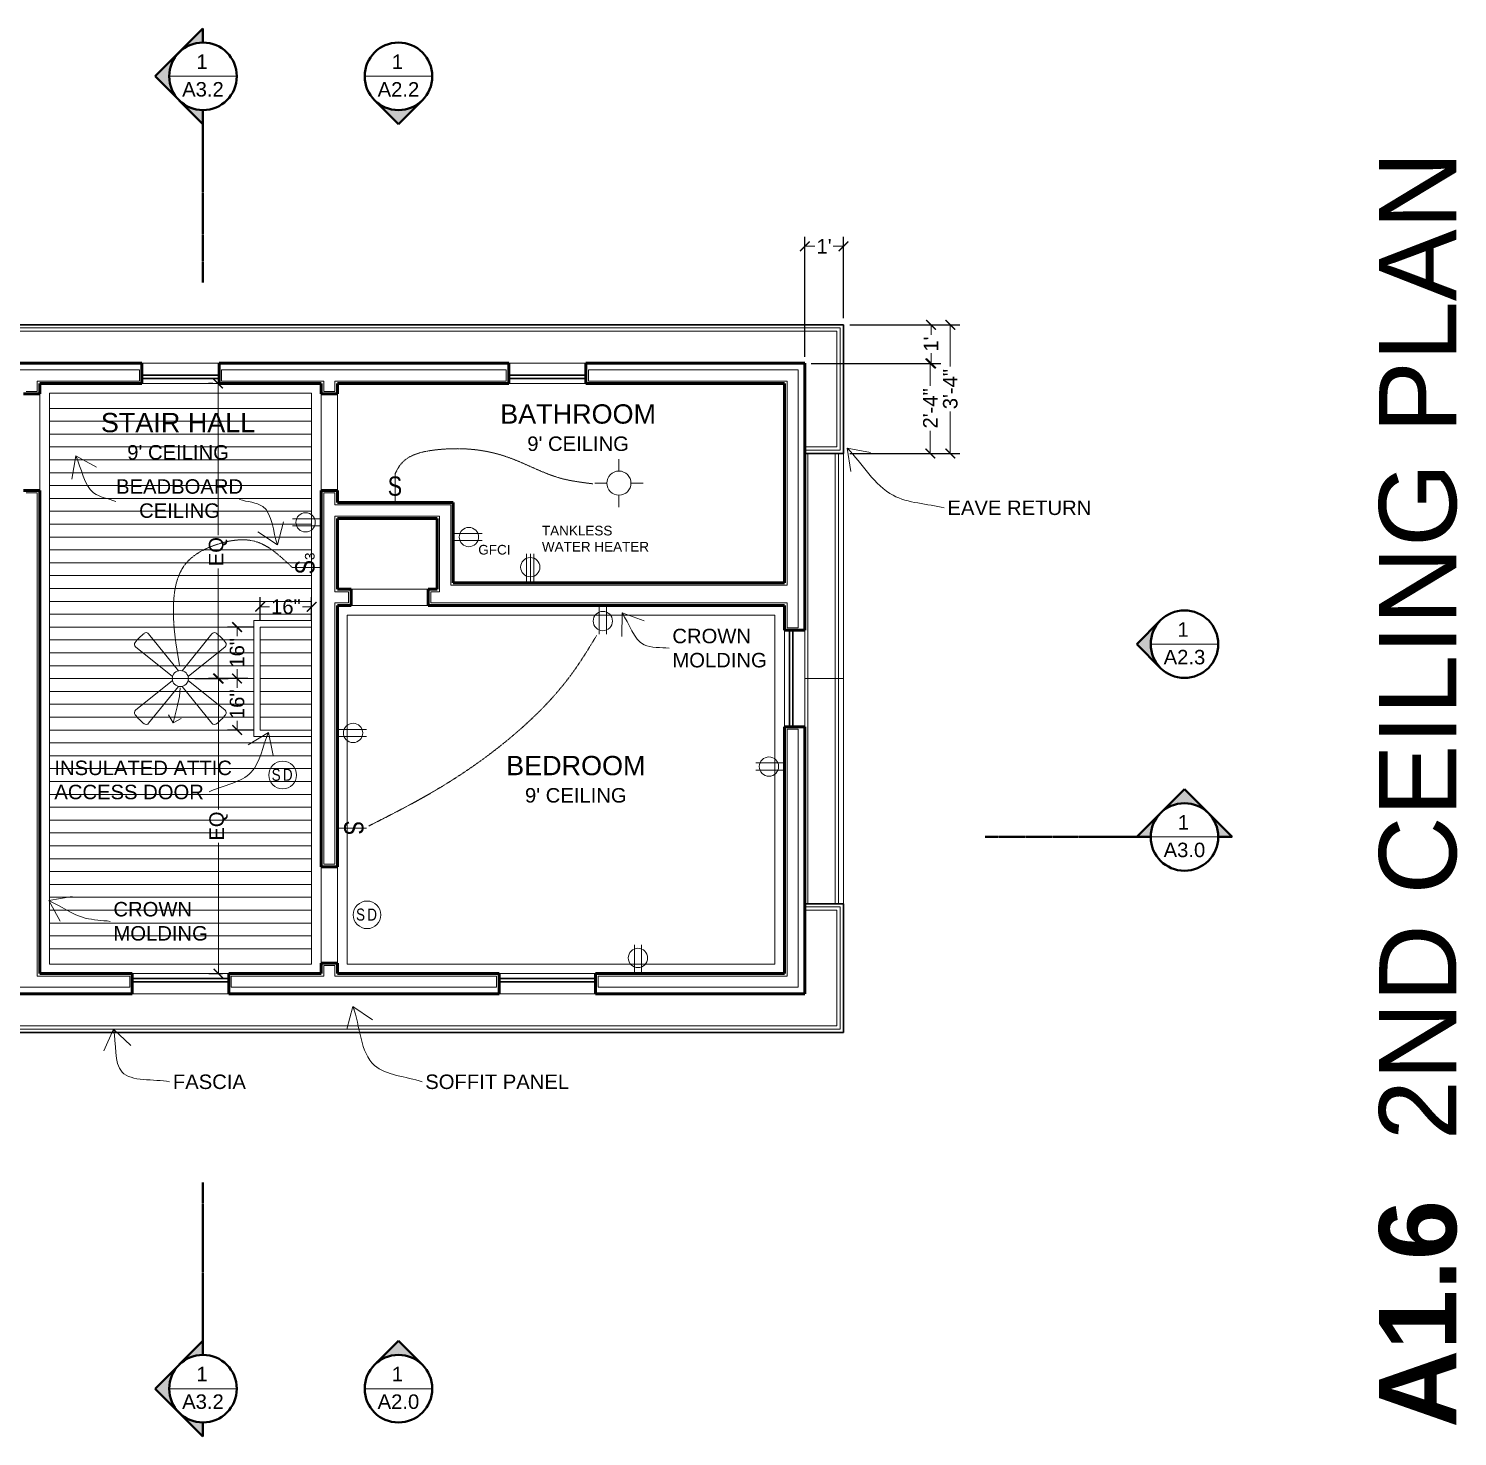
# Model space of a CAD drawing. Header units: inches. Extents: x -54 to 15382, y 469 to 41738.
# Drawn here: x 8508.8 to 8952.8, y 6437.7 to 6875.4 of the extents above; entities that cross this region are included whole.
import ezdxf

# ---------------------------------------------------------------- set-up
doc = ezdxf.new("R2010")
doc.units = ezdxf.units.IN
doc.header["$MEASUREMENT"] = 0
doc.linetypes.add('CENTER', pattern=[2, 1.25, -0.25, 0.25, -0.25])
doc.layers.get('0').update_dxf_attribs({"lineweight": 9})
for name, color, linetype, lineweight in [('1', 7, 'Continuous', 9), ('2', 7, 'Continuous', 18), ('3', 7, 'Continuous', 30), ('5', 7, 'Continuous', 50), ('A-DIMSx', 7, 'Continuous', 9), ('A-ELEC', 7, 'Continuous', 9), ('A-LINK', 7, 'Continuous', 40), ('A-TEXTx', 7, 'Continuous', 18)]:
    doc.layers.add(name, color=color, linetype=linetype, lineweight=lineweight)
doc.styles.get("Standard").update_dxf_attribs({"font": 'arial.ttf'})
doc.dimstyles.get("Standard").update_dxf_attribs({"dimtxt": 3, "dimasz": 2, "dimexe": 0.03125, "dimexo": 0.0625, "dimgap": 0.03125, "dimtad": 0, "dimtoh": 1, "dimdec": 4, "dimlfac": 0.99985, "dimzin": 0, "dimdsep": 46, "dimlunit": 4, "dimtxsty": 'Standard', "dimblk": 'ARCHTICK', "dimblk1": 'ARCHTICK', "dimblk2": 'ARCHTICK', "dimcen": 0.09, "dimclrt": 256, "dimadec": 0, "dimazin": 0, "dimtfac": 1, "dimtdec": 4, "dimtofl": 0, "dimtmove": 0, "dimatfit": 3, "dimfxl": 1, "dimtolj": 1, "dimtzin": 0, "dimarcsym": 0})

# ---------------------------------------------------------------- blocks, each defined once
blk = doc.blocks.new('Section Callout')
at = {"layer": 'A-LINK', "ltscale": 0.1}
h = blk.add_hatch(color=256, dxfattribs=at)
h.paths.add_polyline_path([(1891.06, 7392.5), (1883.64, 7385.08), (1891.06, 7377.65, -0.198912), (1887.98, 7385.08, -0.198912)])
h.paths.add_polyline_path([(1898.48, 7399.92), (1891.06, 7392.5, -0.198912), (1898.48, 7395.58)])
h.paths.add_polyline_path([(1891.06, 7377.65), (1898.48, 7370.23), (1898.48, 7374.58, -0.198912)])
for p, q in [((1883.64, 7385.08), (1898.48, 7399.92)), ((1898.48, 7399.92), (1898.48, 7395.58)), ((1883.64, 7385.08), (1898.48, 7370.23)), ((1898.48, 7374.58), (1898.48, 7370.23)), ((1898.48, 7370.23), (1898.48, 7355.49))]:
    blk.add_line(p, q, dxfattribs=at)
blk.add_circle((1898.48, 7385.08), 10.5, dxfattribs=at)
blk = doc.blocks.new('Elevation Callout - 1')
at = {"layer": 'A-LINK', "ltscale": 0.1}
blk.add_hatch(color=256, dxfattribs=at).paths.add_polyline_path([(2031.59, 7377.65), (2039.01, 7370.23), (2046.43, 7377.65, -0.198912), (2039.01, 7374.58, -0.198912)])
for q in [(2031.59, 7377.65), (2046.43, 7377.65)]:
    blk.add_line((2039.01, 7370.23), q, dxfattribs=at)
blk.add_circle((2039.01, 7385.08), 10.5, dxfattribs=at)
blk = doc.blocks.new('_ArchTick')
at = {"color": 0, "linetype": 'ByBlock', "lineweight": 0, "const_width": 0.15}
blk.add_lwpolyline([(-0.5, -0.5), (0.5, 0.5)], dxfattribs=at)
blk = doc.blocks.new('*D253')
at = {"layer": 'A-DIMSx', "color": 0, "lineweight": -2, "ltscale": 0.1}
for p, q in [((8764, 6783.27), (8792.24, 6783.27)), ((8752, 6771.27), (8792.24, 6771.27))]:
    blk.add_line(p, q, dxfattribs=at)
at = {"layer": 'A-DIMSx', "color": 0, "lineweight": 5, "ltscale": 0.1}
for p, q in [((8789.24, 6783.27), (8789.24, 6780.13)), ((8789.24, 6771.27), (8789.24, 6774.42))]:
    blk.add_line(p, q, dxfattribs=at)
at = {"layer": 'A-DIMSx', "color": 0, "lineweight": 5, "xscale": 3, "yscale": 3, "zscale": 3}
for p, rotation in [((8789.24, 6783.27), 90), ((8789.24, 6771.27), 270)]:
    blk.add_blockref('_ArchTick', p, dxfattribs=dict(at, rotation=rotation))
at = {"layer": 'A-DIMSx', "ltscale": 0.25, "insert": (8789.24, 6777.27), "char_height": 4.5, "attachment_point": 5, "rotation": 90}
blk.add_mtext("\\A1;1'", dxfattribs=at)
blk = doc.blocks.new('*D254')
at = {"layer": 'A-DIMSx', "color": 0, "lineweight": -2, "ltscale": 0.1}
for p, q in [((8580.75, 6691.27), (8580.75, 6698.58)), ((8596.75, 6691.27), (8596.75, 6698.58))]:
    blk.add_line(p, q, dxfattribs=at)
at = {"layer": 'A-DIMSx', "color": 0, "lineweight": 5, "ltscale": 0.1}
for p, q in [((8580.75, 6695.58), (8583.61, 6695.58)), ((8596.75, 6695.58), (8593.89, 6695.58))]:
    blk.add_line(p, q, dxfattribs=at)
at = {"layer": 'A-DIMSx', "color": 0, "lineweight": 5, "xscale": 3, "yscale": 3, "zscale": 3, "rotation": 180}
blk.add_blockref('_ArchTick', (8580.75, 6695.58), dxfattribs=at)
at = {"layer": 'A-DIMSx', "color": 0, "lineweight": 5, "xscale": 3, "yscale": 3, "zscale": 3}
blk.add_blockref('_ArchTick', (8596.75, 6695.58), dxfattribs=at)
at = {"layer": 'A-DIMSx', "ltscale": 0.25, "insert": (8588.75, 6695.58), "char_height": 4.5, "attachment_point": 5}
blk.add_mtext('\\A1;16"', dxfattribs=at)
blk = doc.blocks.new('*D255')
at = {"layer": 'A-DIMSx', "color": 0, "lineweight": -2, "ltscale": 0.1}
for p, q in [((8560.44, 6673.27), (8570.83, 6673.27)), ((8569, 6581.52), (8564.83, 6581.52))]:
    blk.add_line(p, q, dxfattribs=at)
at = {"layer": 'A-DIMSx', "color": 0, "lineweight": 5, "ltscale": 0.1}
for p, q in [((8567.83, 6673.27), (8567.83, 6632.59)), ((8567.83, 6581.52), (8567.83, 6622.21))]:
    blk.add_line(p, q, dxfattribs=at)
at = {"layer": 'A-DIMSx', "color": 0, "lineweight": 5, "xscale": 3, "yscale": 3, "zscale": 3}
for p, rotation in [((8567.83, 6673.27), 90), ((8567.83, 6581.52), 270)]:
    blk.add_blockref('_ArchTick', p, dxfattribs=dict(at, rotation=rotation))
at = {"layer": 'A-DIMSx', "ltscale": 0.25, "insert": (8567.83, 6627.4), "char_height": 4.5, "attachment_point": 5, "rotation": 90}
blk.add_mtext('\\A1;EQ', dxfattribs=at)
blk = doc.blocks.new('*D256')
at = {"layer": 'A-DIMSx', "color": 0, "lineweight": -2, "ltscale": 0.1}
for p, q in [((8566, 6765.02), (8564.67, 6765.02)), ((8576.95, 6673.27), (8564.67, 6673.27))]:
    blk.add_line(p, q, dxfattribs=at)
at = {"layer": 'A-DIMSx', "color": 0, "lineweight": 5, "ltscale": 0.1}
for p, q in [((8567.67, 6765.02), (8567.67, 6717.9)), ((8567.67, 6673.27), (8567.67, 6707.51))]:
    blk.add_line(p, q, dxfattribs=at)
at = {"layer": 'A-DIMSx', "color": 0, "lineweight": 5, "xscale": 3, "yscale": 3, "zscale": 3}
for p, rotation in [((8567.67, 6765.02), 90), ((8567.67, 6673.27), 270)]:
    blk.add_blockref('_ArchTick', p, dxfattribs=dict(at, rotation=rotation))
at = {"layer": 'A-DIMSx', "ltscale": 0.25, "insert": (8567.67, 6712.71), "char_height": 4.5, "attachment_point": 5, "rotation": 90}
blk.add_mtext('\\A1;EQ', dxfattribs=at)
blk = doc.blocks.new('*D257')
at = {"layer": 'A-DIMSx', "color": 0, "lineweight": -2, "ltscale": 0.1}
for p, q in [((8576.75, 6673.27), (8570.58, 6673.27)), ((8578.75, 6657.27), (8570.58, 6657.27))]:
    blk.add_line(p, q, dxfattribs=at)
at = {"layer": 'A-DIMSx', "color": 0, "lineweight": 5, "ltscale": 0.1}
for p, q in [((8573.58, 6673.27), (8573.58, 6670.41)), ((8573.58, 6657.27), (8573.58, 6660.14))]:
    blk.add_line(p, q, dxfattribs=at)
at = {"layer": 'A-DIMSx', "color": 0, "lineweight": 5, "xscale": 3, "yscale": 3, "zscale": 3}
for p, rotation in [((8573.58, 6673.27), 90), ((8573.58, 6657.27), 270)]:
    blk.add_blockref('_ArchTick', p, dxfattribs=dict(at, rotation=rotation))
at = {"layer": 'A-DIMSx', "ltscale": 0.25, "insert": (8573.58, 6665.27), "char_height": 4.5, "attachment_point": 5, "rotation": 90}
blk.add_mtext('\\A1;16"', dxfattribs=at)
blk = doc.blocks.new('*D258')
at = {"layer": 'A-DIMSx', "color": 0, "lineweight": -2, "ltscale": 0.1}
for p, q in [((8578.75, 6689.27), (8570.58, 6689.27)), ((8576.75, 6673.27), (8570.58, 6673.27))]:
    blk.add_line(p, q, dxfattribs=at)
at = {"layer": 'A-DIMSx', "color": 0, "lineweight": 5, "ltscale": 0.1}
for p, q in [((8573.58, 6689.27), (8573.58, 6686.41)), ((8573.58, 6673.27), (8573.58, 6676.14))]:
    blk.add_line(p, q, dxfattribs=at)
at = {"layer": 'A-DIMSx', "color": 0, "lineweight": 5, "xscale": 3, "yscale": 3, "zscale": 3}
for p, rotation in [((8573.58, 6689.27), 90), ((8573.58, 6673.27), 270)]:
    blk.add_blockref('_ArchTick', p, dxfattribs=dict(at, rotation=rotation))
at = {"layer": 'A-DIMSx', "ltscale": 0.25, "insert": (8573.58, 6681.27), "char_height": 4.5, "attachment_point": 5, "rotation": 90}
blk.add_mtext('\\A1;16"', dxfattribs=at)
blk = doc.blocks.new('*D266')
at = {"layer": 'A-DIMSx', "color": 0, "lineweight": -2, "ltscale": 0.1}
for p, q in [((8752, 6771.27), (8792.02, 6771.27)), ((8764, 6743.27), (8792.02, 6743.27))]:
    blk.add_line(p, q, dxfattribs=at)
at = {"layer": 'A-DIMSx', "color": 0, "lineweight": 5, "ltscale": 0.1}
for p, q in [((8789.02, 6771.27), (8789.02, 6764.31)), ((8789.02, 6743.27), (8789.02, 6750.24))]:
    blk.add_line(p, q, dxfattribs=at)
at = {"layer": 'A-DIMSx', "color": 0, "lineweight": 5, "xscale": 3, "yscale": 3, "zscale": 3}
for p, rotation in [((8789.02, 6771.27), 90), ((8789.02, 6743.27), 270)]:
    blk.add_blockref('_ArchTick', p, dxfattribs=dict(at, rotation=rotation))
at = {"layer": 'A-DIMSx', "ltscale": 0.25, "insert": (8789.02, 6757.27), "char_height": 4.5, "attachment_point": 5, "rotation": 90}
blk.add_mtext('\\A1;2\'-4"', dxfattribs=at)
blk = doc.blocks.new('*D267')
at = {"layer": 'A-DIMSx', "color": 0, "lineweight": -2, "ltscale": 0.1}
for p, q in [((8770, 6783.27), (8798.24, 6783.27)), ((8764, 6743.27), (8798.24, 6743.27))]:
    blk.add_line(p, q, dxfattribs=at)
at = {"layer": 'A-DIMSx', "color": 0, "lineweight": 5, "ltscale": 0.1}
for p, q in [((8795.24, 6783.27), (8795.24, 6770.27)), ((8795.24, 6743.27), (8795.24, 6756.28))]:
    blk.add_line(p, q, dxfattribs=at)
at = {"layer": 'A-DIMSx', "color": 0, "lineweight": 5, "xscale": 3, "yscale": 3, "zscale": 3}
for p, rotation in [((8795.24, 6783.27), 90), ((8795.24, 6743.27), 270)]:
    blk.add_blockref('_ArchTick', p, dxfattribs=dict(at, rotation=rotation))
at = {"layer": 'A-DIMSx', "ltscale": 0.25, "insert": (8795.24, 6763.27), "char_height": 4.5, "attachment_point": 5, "rotation": 90}
blk.add_mtext('\\A1;3\'-4"', dxfattribs=at)
blk = doc.blocks.new('*D268')
at = {"layer": 'A-DIMSx', "color": 0, "lineweight": -2, "ltscale": 0.1}
for p, q in [((8750, 6773.27), (8750, 6810.65)), ((8762, 6785.27), (8762, 6810.65))]:
    blk.add_line(p, q, dxfattribs=at)
at = {"layer": 'A-DIMSx', "color": 0, "lineweight": 5, "ltscale": 0.1}
for p, q in [((8750, 6807.65), (8753.14, 6807.65)), ((8762, 6807.65), (8758.86, 6807.65))]:
    blk.add_line(p, q, dxfattribs=at)
at = {"layer": 'A-DIMSx', "color": 0, "lineweight": 5, "xscale": 3, "yscale": 3, "zscale": 3, "rotation": 180}
blk.add_blockref('_ArchTick', (8750, 6807.65), dxfattribs=at)
at = {"layer": 'A-DIMSx', "color": 0, "lineweight": 5, "xscale": 3, "yscale": 3, "zscale": 3}
blk.add_blockref('_ArchTick', (8762, 6807.65), dxfattribs=at)
at = {"layer": 'A-DIMSx', "ltscale": 0.25, "insert": (8756, 6807.65), "char_height": 4.5, "attachment_point": 5}
blk.add_mtext("\\A1;1'", dxfattribs=at)
blk = doc.blocks.new('Ceiling Fan 1')
at = {"layer": 'A-ELEC', "ltscale": 0.25}
for p, q in [((7027.2, 6546.18), (7017.94, 6557.65)), ((7028.38, 6546.18), (7037.63, 6557.65)), ((7025.36, 6544.34), (7013.89, 6553.59)), ((7030.22, 6544.34), (7041.69, 6553.59)), ((7025.36, 6543.16), (7013.89, 6533.91)), ((7027.2, 6541.32), (7017.94, 6529.85)), ((7028.38, 6541.32), (7037.63, 6529.85)), ((7030.22, 6543.16), (7041.69, 6533.91))]:
    blk.add_line(p, q, dxfattribs=at)
at = {"layer": 'A-ELEC', "ltscale": 0.1}
blk.add_circle((7027.79, 6543.75), 2.5, dxfattribs=at)
at = {"layer": 'A-ELEC', "ltscale": 0.25}
for centre, radius, start, end in [((7014.51, 6554.37), 1, 141.3357, 231.1155), ((7027.79, 6543.75), 18, 128.6643, 141.3357), ((7017.17, 6557.03), 1, 38.8845, 128.6643), ((7038.41, 6557.03), 1, 51.3357, 141.1155), ((7027.79, 6543.75), 18, 38.6643, 51.3357), ((7041.06, 6554.37), 1, 308.8845, 38.6643), ((7014.51, 6533.13), 1, 128.8845, 218.6643), ((7027.79, 6543.75), 18, 218.6643, 231.3357), ((7027.79, 6543.75), 18, 308.6643, 321.3357), ((7041.06, 6533.13), 1, 321.3357, 51.1155), ((7017.17, 6530.48), 1, 231.3357, 321.1155), ((7038.41, 6530.48), 1, 218.8845, 308.6643)]:
    blk.add_arc(centre, radius, start, end, dxfattribs=at)

msp = doc.modelspace()

# ---------------------------------------------------------------- linework, layer by layer
at = {"layer": '1'}
for p, q in [((8351.0000785, 6782.2747155), (8761.0000785, 6782.2747155)), ((8352.0000785, 6781.2747155), (8760.0000785, 6781.2747155)), ((8760.0000785, 6745.2747155), (8760.0000785, 6781.2747155)), ((8761.0000785, 6744.2747155), (8761.0000785, 6782.2747155)), ((8454.7496051, 6769.2747155), (8543.2500785, 6769.2747155)), ((8543.2500785, 6765.7747155), (8543.2500785, 6769.2747155)), ((8568.7500785, 6769.2747155), (8657.2496051, 6769.2747155)), ((8568.7500785, 6765.7747155), (8568.7500785, 6769.2747155)), ((8657.2496051, 6765.7747155), (8657.2496051, 6769.2747155)), ((8682.7496051, 6769.2747155), (8748.0000785, 6769.2747155)), ((8682.7496051, 6765.7747155), (8682.7496051, 6769.2747155)), ((8748.0000785, 6689.0247155), (8748.0000785, 6769.2747155)), ((8543.2500785, 6765.7747155), (8511.5000785, 6765.7747155)), ((8511.5000785, 6762.5247155), (8511.5000785, 6765.7747155)), ((8600.5000785, 6765.7747155), (8568.7500785, 6765.7747155)), ((8600.5000785, 6762.5247155), (8600.5000785, 6765.7747155)), ((8604.0000785, 6762.5247155), (8604.0000785, 6765.7747155)), ((8604.0000785, 6765.7747155), (8657.2496051, 6765.7747155)), ((8682.7496051, 6765.7747155), (8744.5000785, 6765.7747155)), ((8744.5000785, 6765.7747155), (8744.5000785, 6702.2747155)), ((8511.5000785, 6762.5247155), (8508.0000785, 6762.5247155)), ((8604.0000785, 6762.5247155), (8600.5000785, 6762.5247155)), ((8596.7500785, 6757.2747155), (8515.2500785, 6757.2747155)), ((8596.7500785, 6753.2747155), (8515.2500785, 6753.2747155)), ((8596.7500785, 6749.2747155), (8515.2500785, 6749.2747155)), ((8596.7500785, 6745.2747155), (8515.2500785, 6745.2747155)), ((8760.0000785, 6745.2747155), (8750.0000785, 6745.2747155)), ((8596.7500785, 6741.2747155), (8515.2500785, 6741.2747155)), ((8761.0000785, 6744.2747155), (8750.0000785, 6744.2747155)), ((8596.7500785, 6737.2747155), (8515.2500785, 6737.2747155)), ((8596.7500785, 6733.2747155), (8515.2500785, 6733.2747155)), ((8511.5000785, 6731.0247155), (8508.0000785, 6731.0247155)), ((8511.5000785, 6580.7747155), (8511.5000785, 6731.0247155)), ((8596.7500785, 6729.2747155), (8515.2500785, 6729.2747155)), ((8600.5000785, 6731.0247155), (8600.5000785, 6615.5247155)), ((8604.0000785, 6731.0247155), (8600.5000785, 6731.0247155)), ((8604.0000785, 6727.2747155), (8604.0000785, 6731.0247155)), ((8596.7500785, 6725.2747155), (8515.2500785, 6725.2747155)), ((8604.0000785, 6727.2747155), (8640.0000785, 6727.2747155)), ((8636.5000785, 6723.7747155), (8604.0000785, 6723.7747155)), ((8604.0000785, 6723.7747155), (8604.0000785, 6700.2747155)), ((8636.5000785, 6723.7747155), (8636.5000785, 6700.2747155)), ((8640.0000785, 6702.2747155), (8640.0000785, 6727.2747155)), ((8596.7500785, 6721.2747155), (8515.2500785, 6721.2747155)), ((8596.7500785, 6717.2747155), (8515.2500785, 6717.2747155)), ((8596.7500785, 6713.2747155), (8515.2500785, 6713.2747155)), ((8596.7500785, 6709.2747155), (8515.2500785, 6709.2747155)), ((8596.7500785, 6705.2747155), (8515.2500785, 6705.2747155)), ((8596.7500785, 6701.2747155), (8515.2500785, 6701.2747155)), ((8744.5000785, 6702.2747155), (8640.0000785, 6702.2747155)), ((8596.7500785, 6697.2747155), (8515.2500785, 6697.2747155)), ((8604.0000785, 6700.2747155), (8608.2500785, 6700.2747155)), ((8604.0000785, 6696.7747155), (8608.2500785, 6696.7747155)), ((8604.0000785, 6615.5247155), (8604.0000785, 6696.7747155)), ((8608.2500785, 6696.7747155), (8608.2500785, 6700.2747155)), ((8636.5000785, 6700.2747155), (8633.7500785, 6700.2747155)), ((8633.7500785, 6696.7747155), (8633.7500785, 6700.2747155)), ((8633.7500785, 6696.7747155), (8744.5000785, 6696.7747155)), ((8744.5000785, 6696.7747155), (8744.5000785, 6689.0247155)), ((8596.7500785, 6693.2747155), (8515.2500785, 6693.2747155)), ((8578.7500785, 6689.2747155), (8515.2500785, 6689.2747155)), ((8744.5000785, 6689.0247155), (8748.0000785, 6689.0247155)), ((8578.7500785, 6685.2747155), (8515.2500785, 6685.2747155)), ((8596.7500785, 6685.2747155), (8580.7500785, 6685.2747155)), ((8578.7500785, 6681.2747155), (8515.2500785, 6681.2747155)), ((8596.7500785, 6681.2747155), (8580.7500785, 6681.2747155)), ((8578.7500785, 6677.2747155), (8515.2500785, 6677.2747155)), ((8596.7500785, 6677.2747155), (8580.7500785, 6677.2747155)), ((8578.7500785, 6673.2747155), (8515.2500785, 6673.2747155)), ((8596.7500785, 6673.2747155), (8580.7500785, 6673.2747155)), ((8578.7500785, 6669.2747155), (8515.2500785, 6669.2747155)), ((8578.7500785, 6665.2747155), (8515.2500785, 6665.2747155)), ((8596.7500785, 6669.2747155), (8580.7500785, 6669.2747155)), ((8596.7500785, 6665.2747155), (8580.7500785, 6665.2747155)), ((8578.7500785, 6661.2747155), (8515.2500785, 6661.2747155)), ((8596.7500785, 6661.2747155), (8580.7500785, 6661.2747155)), ((8578.7500785, 6657.2747155), (8515.2500785, 6657.2747155)), ((8744.5000785, 6580.7747155), (8744.5000785, 6657.5247155)), ((8744.5000785, 6657.5247155), (8748.0000785, 6657.5247155)), ((8748.0000785, 6657.5247155), (8748.0000785, 6577.2747155)), ((8596.7500785, 6653.2747155), (8515.2500785, 6653.2747155)), ((8596.7500785, 6649.2747155), (8515.2500785, 6649.2747155)), ((8596.7500785, 6645.2747155), (8515.2500785, 6645.2747155)), ((8596.7500785, 6641.2747155), (8515.2500785, 6641.2747155)), ((8596.7500785, 6637.2747155), (8515.2500785, 6637.2747155)), ((8596.7500785, 6633.2747155), (8515.2500785, 6633.2747155)), ((8596.7500785, 6629.2747155), (8515.2500785, 6629.2747155)), ((8596.7500785, 6625.2747155), (8515.2500785, 6625.2747155)), ((8596.7500785, 6621.2747155), (8515.2500785, 6621.2747155)), ((8596.7500785, 6617.2747155), (8515.2500785, 6617.2747155)), ((8596.7500785, 6613.2747155), (8515.2500785, 6613.2747155)), ((8604.0000785, 6615.5247155), (8600.5000785, 6615.5247155)), ((8596.7500785, 6609.2747155), (8515.2500785, 6609.2747155)), ((8596.7500785, 6605.2747155), (8515.2500785, 6605.2747155)), ((8596.7500785, 6601.2747155), (8515.2500785, 6601.2747155)), ((8761.0000785, 6602.2747155), (8750.0000785, 6602.2747155)), ((8760.0000785, 6601.2747155), (8750.0000785, 6601.2747155)), ((8760.0000785, 6601.2747155), (8760.0000785, 6565.2747155)), ((8761.0000785, 6602.2747155), (8761.0000785, 6564.2747155)), ((8596.7500785, 6597.2747155), (8515.2500785, 6597.2747155)), ((8596.7500785, 6593.2747155), (8515.2500785, 6593.2747155)), ((8596.7500785, 6589.2747155), (8515.2500785, 6589.2747155)), ((8600.5000785, 6584.0247155), (8600.5000785, 6580.7747155)), ((8604.0000785, 6584.0247155), (8600.5000785, 6584.0247155)), ((8604.0000785, 6580.7747155), (8604.0000785, 6584.0247155)), ((8540.2500785, 6577.2747155), (8457.7500785, 6577.2747155)), ((8511.5000785, 6580.7747155), (8540.2500785, 6580.7747155)), ((8540.2500785, 6580.7747155), (8540.2500785, 6577.2747155)), ((8571.7500785, 6580.7747155), (8600.5000785, 6580.7747155)), ((8571.7500785, 6580.7747155), (8571.7500785, 6577.2747155)), ((8654.2500785, 6577.2747155), (8571.7500785, 6577.2747155)), ((8654.2500785, 6580.7747155), (8604.0000785, 6580.7747155)), ((8654.2500785, 6580.7747155), (8654.2500785, 6577.2747155)), ((8744.5000785, 6580.7747155), (8685.7500785, 6580.7747155)), ((8685.7500785, 6580.7747155), (8685.7500785, 6577.2747155)), ((8748.0000785, 6577.2747155), (8685.7500785, 6577.2747155)), ((8351.0000785, 6564.2747155), (8761.0000785, 6564.2747155)), ((8352.0000785, 6565.2747155), (8760.0000785, 6565.2747155))]:
    msp.add_line(p, q, dxfattribs=at)
at = {"layer": '1', "ltscale": 0.1}
for p, q in [((8751.0000785, 6743.2747155), (8751.0000785, 6603.2747155)), ((8759.5000785, 6743.2747155), (8759.5000785, 6603.2747155)), ((8760.5000785, 6743.2747155), (8760.5000785, 6603.2747155)), ((8762.0000785, 6743.2747155), (8762.0000785, 6603.2747155)), ((8750.0000785, 6673.2747155), (8762.0000785, 6673.2747155))]:
    msp.add_line(p, q, dxfattribs=at)
at = {"layer": '1', "ltscale": 0.25}
msp.add_lwpolyline([(8596.7500785, 6655.2747155), (8578.7500785, 6655.2747155), (8578.7500785, 6691.2747155), (8596.7500785, 6691.2747155)], dxfattribs=at)
at = {"layer": '2', "ltscale": 0.1}
for p, q in [((8552.4799967, 6860.5008975), (8573.4799968, 6860.5008975)), ((8613.2321742, 6860.5008975), (8634.2321742, 6860.5008975)), ((8512.2500785, 6731.7747155), (8512.2500785, 6761.7747155)), ((8599.7500785, 6761.7747155), (8599.7500785, 6731.7747155)), ((8604.7500785, 6731.7747155), (8604.7500785, 6761.7747155)), ((8609.0000785, 6701.0247155), (8633.0000785, 6701.0247155)), ((8633.0000785, 6696.0247155), (8609.0000785, 6696.0247155)), ((8857.5000784, 6683.9696035), (8878.5000785, 6683.9696035)), ((8857.5000784, 6624.0247155), (8878.5000785, 6624.0247155)), ((8599.7500785, 6584.7747155), (8599.7500785, 6614.7747155)), ((8604.7500785, 6614.7747155), (8604.7500785, 6584.7747155)), ((8552.4799967, 6452.5008975), (8573.4799968, 6452.5008975)), ((8613.2321745, 6452.5008975), (8634.2321745, 6452.5008975))]:
    msp.add_line(p, q, dxfattribs=at)
at = {"layer": '2'}
for p, q in [((8568.0000785, 6771.2747155), (8544.0000785, 6771.2747155)), ((8657.9996051, 6771.2747155), (8681.9996051, 6771.2747155)), ((8544.0000785, 6765.0247155), (8568.0000785, 6765.0247155)), ((8568.5005518, 6765.0247155), (8568.5005518, 6765.0247155)), ((8681.9996051, 6765.0247155), (8657.9996051, 6765.0247155)), ((8596.7500785, 6762.0247155), (8515.2500785, 6762.0247155)), ((8515.2500785, 6762.0247155), (8515.2500785, 6584.5247155)), ((8596.7500785, 6584.5247155), (8596.7500785, 6762.0247155)), ((8740.7500785, 6693.0247155), (8607.7500785, 6693.0247155)), ((8607.7500785, 6693.0247155), (8607.7500785, 6584.5247155)), ((8740.7500785, 6584.5247155), (8740.7500785, 6693.0247155)), ((8743.7500785, 6688.2747155), (8743.7500785, 6658.2747155)), ((8750.0000785, 6658.2747155), (8750.0000785, 6688.2747155)), ((8596.7500785, 6584.5247155), (8515.2500785, 6584.5247155)), ((8541.0000785, 6581.5247155), (8571.0000785, 6581.5247155)), ((8740.7500785, 6584.5247155), (8607.7500785, 6584.5247155)), ((8655.0000785, 6581.5247155), (8685.0000785, 6581.5247155)), ((8571.0000785, 6575.2747155), (8541.0000785, 6575.2747155)), ((8685.0000785, 6575.2747155), (8655.0000785, 6575.2747155))]:
    msp.add_line(p, q, dxfattribs=at)
at = {"layer": '2', "ltscale": 0.25}
msp.add_lwpolyline([(8580.7500785, 6689.2747155), (8596.7500785, 6689.2747155), (8596.7500785, 6657.2747155), (8580.7500785, 6657.2747155), (8580.7500785, 6689.2747155)], dxfattribs=at)
at = {"layer": '3'}
for p, q in [((8350.0000785, 6783.2747155), (8762.0000785, 6783.2747155)), ((8762.0000785, 6743.2747155), (8762.0000785, 6783.2747155)), ((8568.0000785, 6767.5506261), (8544.0000785, 6767.5506261)), ((8681.9996051, 6767.5506261), (8657.9996051, 6767.5506261)), ((8568.0000785, 6766.5506261), (8544.0000785, 6766.5506261)), ((8681.9996051, 6766.5506261), (8657.9996051, 6766.5506261)), ((8762.0000785, 6743.2747155), (8750.0000785, 6743.2747155)), ((8745.2759891, 6688.2747155), (8745.2759891, 6658.2747155)), ((8746.2759891, 6688.2747155), (8746.2759891, 6658.2747155)), ((8762.0000785, 6603.2747155), (8750.0000785, 6603.2747155)), ((8762.0000785, 6603.2747155), (8762.0000785, 6563.2747155)), ((8541.0000785, 6579.9988048), (8571.0000785, 6579.9988048)), ((8541.0000785, 6578.9988048), (8571.0000785, 6578.9988048)), ((8655.0000785, 6579.9988048), (8685.0000785, 6579.9988048)), ((8655.0000785, 6578.9988048), (8685.0000785, 6578.9988048)), ((8350.0000785, 6563.2747155), (8762.0000785, 6563.2747155))]:
    msp.add_line(p, q, dxfattribs=at)
at = {"layer": '5'}
for p, q in [((8453.9996051, 6771.2747155), (8544.0000785, 6771.2747155)), ((8544.0000785, 6765.0247155), (8544.0000785, 6771.2747155)), ((8568.0000785, 6771.2747155), (8657.9996051, 6771.2747155)), ((8568.0000785, 6765.0247155), (8568.0000785, 6771.2747155)), ((8657.9996051, 6765.0247155), (8657.9996051, 6771.2747155)), ((8681.9996051, 6771.2747155), (8750.0000785, 6771.2747155)), ((8681.9996051, 6765.0247155), (8681.9996051, 6771.2747155)), ((8750.0000785, 6688.2747155), (8750.0000785, 6771.2747155)), ((8544.0000785, 6765.0247155), (8512.2500785, 6765.0247155)), ((8512.2500785, 6761.7747155), (8512.2500785, 6765.0247155)), ((8599.7500785, 6765.0247155), (8568.0000785, 6765.0247155)), ((8599.7500785, 6765.0247155), (8599.7500785, 6761.7747155)), ((8604.7500785, 6761.7747155), (8604.7500785, 6765.0247155)), ((8657.9996051, 6765.0247155), (8604.7500785, 6765.0247155)), ((8743.7500785, 6765.0247155), (8681.9996051, 6765.0247155)), ((8743.7500785, 6703.0247155), (8743.7500785, 6765.0247155)), ((8507.2500785, 6761.7747155), (8512.2500785, 6761.7747155)), ((8599.7500785, 6761.7747155), (8604.7500785, 6761.7747155)), ((8507.2500785, 6731.7747155), (8512.2500785, 6731.7747155)), ((8512.2500785, 6581.5247155), (8512.2500785, 6731.7747155)), ((8599.7500785, 6731.7747155), (8599.7500785, 6614.7747155)), ((8599.7500785, 6731.7747155), (8604.7500785, 6731.7747155)), ((8604.7500785, 6728.0247155), (8604.7500785, 6731.7747155)), ((8604.7500785, 6728.0247155), (8640.7500785, 6728.0247155)), ((8640.7500785, 6703.0247155), (8640.7500785, 6728.0247155)), ((8604.7500785, 6723.0247155), (8604.7500785, 6701.0247155)), ((8604.7500785, 6723.0247155), (8635.7500785, 6723.0247155)), ((8635.7500785, 6701.0247155), (8635.7500785, 6723.0247155)), ((8609.0000785, 6701.0247155), (8604.7500785, 6701.0247155)), ((8609.0000785, 6701.0247155), (8609.0000785, 6696.0247155)), ((8635.7500785, 6701.0247155), (8633.0000785, 6701.0247155)), ((8633.0000785, 6701.0247155), (8633.0000785, 6696.0247155)), ((8640.7500785, 6703.0247155), (8743.7500785, 6703.0247155)), ((8609.0000785, 6696.0247155), (8604.7500785, 6696.0247155)), ((8604.7500785, 6614.7747155), (8604.7500785, 6696.0247155)), ((8743.7500785, 6696.0247155), (8633.0000785, 6696.0247155)), ((8743.7500785, 6688.2747155), (8743.7500785, 6696.0247155)), ((8743.7500785, 6688.2747155), (8750.0000785, 6688.2747155)), ((8743.7500785, 6658.2747155), (8743.7500785, 6581.5247155)), ((8743.7500785, 6658.2747155), (8750.0000785, 6658.2747155)), ((8750.0000785, 6658.2747155), (8750.0000785, 6575.2747155)), ((8599.7500785, 6614.7747155), (8604.7500785, 6614.7747155)), ((8512.2500785, 6581.5247155), (8541.0000785, 6581.5247155)), ((8541.0000785, 6581.5247155), (8541.0000785, 6575.2747155)), ((8571.0000785, 6581.5247155), (8599.7500785, 6581.5247155)), ((8571.0000785, 6581.5247155), (8571.0000785, 6575.2747155)), ((8599.7500785, 6584.7747155), (8599.7500785, 6581.5247155)), ((8599.7500785, 6584.7747155), (8604.7500785, 6584.7747155)), ((8604.7500785, 6581.5247155), (8604.7500785, 6584.7747155)), ((8604.7500785, 6581.5247155), (8655.0000785, 6581.5247155)), ((8655.0000785, 6581.5247155), (8655.0000785, 6575.2747155)), ((8743.7500785, 6581.5247155), (8685.0000785, 6581.5247155)), ((8685.0000785, 6581.5247155), (8685.0000785, 6575.2747155)), ((8541.0000785, 6575.2747155), (8457.0000785, 6575.2747155)), ((8655.0000785, 6575.2747155), (8571.0000785, 6575.2747155)), ((8750.0000785, 6575.2747155), (8685.0000785, 6575.2747155))]:
    msp.add_line(p, q, dxfattribs=at)
at = {"layer": 'A-ELEC', "ltscale": 0.1}
for p, q in [((8692.2500785, 6737.7747155), (8692.2500785, 6741.5247155)), ((8622.7500785, 6728.0247155), (8622.7500785, 6737.0247155)), ((8688.5000785, 6734.0247155), (8684.7500785, 6734.0247155)), ((8696.0000785, 6734.0247155), (8699.7500785, 6734.0247155)), ((8692.2500785, 6730.2747155), (8692.2500785, 6726.5247155)), ((8590.7500785, 6722.9612232), (8599.7500785, 6722.9612232)), ((8590.7500785, 6720.7112232), (8599.7500785, 6720.7112232)), ((8649.7500785, 6718.3936518), (8640.7500785, 6718.3936518)), ((8649.7500785, 6716.1436518), (8640.7500785, 6716.1436518)), ((8663.5712992, 6712.0247155), (8663.5712992, 6703.0247155)), ((8664.737957, 6712.0247155), (8664.737957, 6703.0247155)), ((8665.8212992, 6712.0247155), (8665.8212992, 6703.0247155)), ((8599.7500785, 6707.7747155), (8590.7500785, 6707.7747155)), ((8686.1250785, 6687.0247155), (8686.1250785, 6696.0247155)), ((8688.3750785, 6687.0247155), (8688.3750785, 6696.0247155)), ((8613.7500785, 6657.4802539), (8604.7500785, 6657.4802539)), ((8613.7500785, 6655.2302539), (8604.7500785, 6655.2302539)), ((8734.7500785, 6647.0247155), (8743.7500785, 6647.0247155)), ((8734.7500785, 6644.7747155), (8743.7500785, 6644.7747155)), ((8604.7500785, 6626.7747155), (8613.7500785, 6626.7747155)), ((8697.0436534, 6590.5247155), (8697.0436534, 6581.5247155)), ((8699.2936534, 6590.5247155), (8699.2936534, 6581.5247155))]:
    msp.add_line(p, q, dxfattribs=at)
at = {"layer": 'A-ELEC', "ltscale": 0.25}
msp.add_lwpolyline([(8555.8890565, 6670.3468915), (8555.6543977, 6667.6764539), (8554.9935364, 6664.4823585), (8553.6745469, 6659.5515481), (8552.3129584, 6662.0327216), (8553.6745469, 6659.5515481), (8553.6745469, 6659.5515481), (8553.6745469, 6659.5515481), (8556.1604357, 6660.9012315)], dxfattribs=at)
at = {"layer": 'A-ELEC', "ltscale": 0.1}
for centre, radius in [((8692.2500785, 6734.0247155), 3.75), ((8594.8750785, 6721.8362232), 3), ((8645.6250785, 6717.2686518), 3), ((8664.6962992, 6707.8997155), 3), ((8687.2500785, 6691.1497155), 3), ((8609.6250785, 6656.3552539), 3), ((8587.7500785, 6643.2747155), 4.2934766), ((8738.8750785, 6645.8997155), 3), ((8613.9737029, 6599.8162238), 4.2934766), ((8698.1686534, 6586.3997155), 3)]:
    msp.add_circle(centre, radius, dxfattribs=at)
at = {"layer": 'A-ELEC', "linetype": 'CENTER', "ltscale": 0.1}
for points, knots in [([(8622.7500785, 6737.0247155), (8623.2107948, 6737.9531674), (8625.6038615, 6742.7757606), (8639.9854044, 6745.7368675), (8656.8373486, 6743.7730379), (8671.6110142, 6735.3772589), (8680.6474647, 6734.2540938), (8684.182197, 6733.8147522)], [0, 0, 0, 0, 3.054076286, 15.863575496, 38.2573131821, 54.7914423531, 65.4142542982, 65.4142542982, 65.4142542982, 65.4142542982]), ([(8555.7223078, 6677.170982), (8554.7068687, 6683.0433786), (8552.9209013, 6693.371826), (8555.2344093, 6709.4559683), (8567.1144421, 6715.6136373), (8580.436676, 6717.6280132), (8587.004024, 6711.3536498), (8590.7500785, 6707.7747155)], [0, 0, 0, 0, 18.1190286681, 31.867983079, 44.3341093034, 55.3128222696, 69.890127638, 69.890127638, 69.890127638, 69.890127638]), ([(8614.4851476, 6627.4211814), (8620.8989119, 6630.6769891), (8636.7759279, 6638.7366105), (8658.7599892, 6653.8886684), (8675.8789863, 6671.1529355), (8682.8713691, 6682.6420464), (8685.2877141, 6686.6123176)], [0, 0, 0, 0, 21.5671330645, 53.3885722895, 79.7499353531, 93.6698704074, 93.6698704074, 93.6698704074, 93.6698704074])]:
    msp.add_open_spline(points, degree=3, knots=knots, dxfattribs=at)
at = {"layer": 'A-LINK', "linetype": 'CENTER', "ltscale": 0.15}
for p, q in [((8562.9799968, 6796.3626708), (8562.9799968, 6847.7729754)), ((8806.077165, 6624.0247155), (8855.2721564, 6624.0247155)), ((8562.9799968, 6468.1901109), (8562.9799968, 6516.6391242))]:
    msp.add_line(p, q, dxfattribs=at)

# ---------------------------------------------------------------- block references
at = {"ltscale": 0.1}
for name, p in [('Section Callout', (6664.4950459, -524.5746862)), ('Elevation Callout - 1', (6584.7221432, -524.5746862))]:
    msp.add_blockref(name, p, dxfattribs=at)
at = {"ltscale": 0.1, "xscale": -1}
for name, p, rotation in [('Elevation Callout - 1', (1482.9244948, 4644.9595724), 270), ('Section Callout', (6664.4950459, 13837.5764812), 180), ('Elevation Callout - 1', (6584.7221432, 13837.5764812), 180)]:
    msp.add_blockref(name, p, dxfattribs=dict(at, rotation=rotation))
at = {"ltscale": 0.1, "rotation": 270.0000000000001}
msp.add_blockref('Section Callout', (1482.9244948, 8522.5096664), dxfattribs=at)
at = {"layer": '5', "ltscale": 0.25}
msp.add_blockref('Ceiling Fan 1', (1528.1503155, 129.5230178), dxfattribs=at)

# ---------------------------------------------------------------- texts
at = {"ltscale": 0.5, "insert": (8940.664182, 6638.7534571), "char_height": 24, "attachment_point": 5, "rotation": 90}
msp.add_mtext('{\\fArial|b1|i0|c0|p34;A1.\\fArial|b1|i0|c1|p0;6\\fArial|b0|i0|c1|p0;  2ND CEILING PLAN}', dxfattribs=at)
at = {"ltscale": 0.5, "char_height": 3.75, "attachment_point": 5}
for insert in [(8587.9562131, 6643.3288056), (8614.1798376, 6599.8703139)]:
    msp.add_mtext('{\\fArial|b0|i0|c0|p0;\\T1.25;\\W0.8;SD}', dxfattribs=dict(at, insert=insert))
at = {"layer": 'A-ELEC', "ltscale": 0.5, "insert": (8624.8746894, 6736.1076242), "char_height": 6, "attachment_point": 3}
msp.add_mtext('{\\fArial|b0|i0|c0|p0;\\W0.8;S}', dxfattribs=at)
at = {"layer": 'A-ELEC', "ltscale": 0.5, "char_height": 6}
for s, insert, attachment_point, rotation in [('{\\fArial|b0|i0|c0|p0;\\W0.8;S\\H0.5x;\\W1;3}', (8591.6671698, 6705.6501046), 1, 90), ('{\\fArial|b0|i0|c0|p0;\\W0.8;S}', (8612.8329872, 6624.6501046), 3, 270)]:
    msp.add_mtext(s, dxfattribs=dict(at, insert=insert, attachment_point=attachment_point, rotation=rotation))
at = {"layer": 'A-LINK', "ltscale": 0.1, "attachment_point": 5}
for s, insert, char_height, width in [('{1}', (8562.6698537, 6865.0442485), 4.5, 9.771161836), ('{1}', (8623.4220311, 6865.0442485), 4.5, 9.771161836), ('{\\H0.75x;A3.2}', (8562.975739, 6856.4409333), 6, 9.85131083), ('{\\H0.75x;A2.2}', (8623.7279164, 6856.4409333), 6, 9.85131083), ('{1}', (8867.5799494, 6688.5129545), 4.5, 9.771161836), ('{\\H0.75x;A2.3}', (8868.0043362, 6679.9096393), 6, 9.85131083), ('{1}', (8867.6899354, 6628.5680665), 4.5, 9.771161836), ('{\\H0.75x;A3.0}', (8867.9958207, 6619.9647513), 6, 9.85131083), ('{1}', (8562.6698537, 6457.0442485), 4.5, 9.771161836), ('{1}', (8623.4220311, 6457.0442485), 4.5, 9.771161836), ('{\\H0.75x;A3.2}', (8562.975739, 6448.4409333), 6, 9.85131083), ('{\\H0.75x;A2.0}', (8623.7279164, 6448.4409333), 6, 9.85131083)]:
    msp.add_mtext(s, dxfattribs=dict(at, insert=insert, char_height=char_height, width=width))
at = {"layer": 'A-TEXTx', "ltscale": 0.5, "char_height": 6, "attachment_point": 2}
for s, insert, width in [("{BATHROOM\\P\\H0.75x;9' CEILING}", (8679.5590249, 6758.5334531), 51.83963987), ("{STAIR HALL\\P\\H0.75x;9' CEILING}", (8555.2374228, 6755.8566523), 51.83963987), ("{BEDROOM\\P\\H0.75x;9' CEILING}", (8678.8514879, 6649.2230421), 104.530359291)]:
    msp.add_mtext(s, dxfattribs=dict(at, insert=insert, width=width))
at = {"layer": 'A-TEXTx', "ltscale": 0.25, "insert": (8555.7027772, 6735.2391652), "char_height": 4.5, "width": 48.028649386, "attachment_point": 2}
msp.add_mtext('{BEADBOARD CEILING}', dxfattribs=at)
at = {"layer": 'A-TEXTx', "ltscale": 0.25, "char_height": 4.5, "attachment_point": 4}
for s, insert in [('{EAVE RETURN}', (8794.350239, 6726.3429545)), ('{CROWN\\PMOLDING}', (8708.8556624, 6682.7158629)), ('{INSULATED ATTIC \\PACCESS DOOR}', (8516.7948973, 6641.72206)), ('{CROWN\\PMOLDING}', (8535.1554313, 6597.7868535)), ('{FASCIA}', (8553.6196256, 6547.8842318)), ('{SOFFIT PANEL}', (8632.0618356, 6547.8842318))]:
    msp.add_mtext(s, dxfattribs=dict(at, insert=insert))
at = {"layer": 'A-TEXTx', "ltscale": 0.5, "char_height": 6, "attachment_point": 1}
for s, insert in [('{\\H0.5x;TANKLESS\\PWATER HEATER}', (8668.3173034, 6720.7674264)), ('{\\H0.5x;GFCI}', (8648.5453902, 6714.8251773))]:
    msp.add_mtext(s, dxfattribs=dict(at, insert=insert))

# ---------------------------------------------------------------- dimensions: what is measured, and where the dimension line sits
at = {"layer": 'A-DIMSx', "ltscale": 0.1}
dim = msp.add_linear_dim(base=(8762.0000785, 6807.6453431), p1=(8750.0000785, 6771.2747155), p2=(8762.0000785, 6783.2747155), dimstyle='Standard', override={"dimtxt": 4.5, "dimasz": 3, "dimexe": 3, "dimexo": 2, "dimgap": 1, "dimlfac": -47.9928, "dimlwd": 5}, dxfattribs=at)
dim.commit()
dim.dimension.update_dxf_attribs({"geometry": '*D268', "text_midpoint": (8756.0000785, 6807.6453431)})
for base, p1, p2, picture, middle in [((8789.2426699, 6771.2747155), (8762.0000785, 6783.2747155), (8750.0000785, 6771.2747155), '*D253', (8789.2426699, 6777.2747155)), ((8795.2426699, 6743.2747155), (8768.0000785, 6783.2747155), (8762.0000785, 6743.2747155), '*D267', (8795.2426699, 6763.2747155)), ((8789.0152297, 6771.2747155), (8762.0000785, 6743.2747155), (8750.0000785, 6771.2747155), '*D266', (8789.0152297, 6757.2747155))]:
    dim = msp.add_linear_dim(base=base, p1=p1, p2=p2, angle=90, dimstyle='Standard', override={"dimtxt": 4.5, "dimasz": 3, "dimexe": 3, "dimexo": 2, "dimgap": 1, "dimlfac": -47.9928, "dimlwd": 5}, dxfattribs=at)
    dim.commit()
    dim.dimension.update_dxf_attribs({"geometry": picture, "text_midpoint": middle})
dim = msp.add_linear_dim(base=(8567.6706166, 6765.0247155), p1=(8578.9532232, 6673.2747155), p2=(8568.0000785, 6765.0247155), angle=90, text='EQ', dimstyle='Standard', override={"dimtxt": 4.5, "dimasz": 3, "dimexe": 3, "dimexo": 2, "dimgap": 1, "dimlfac": -47.9928, "dimlwd": 5}, dxfattribs=at)
dim.commit()
dim.dimension.update_dxf_attribs({"geometry": '*D256', "text_midpoint": (8567.6706166, 6712.7050608), "dimtype": 160})
dim = msp.add_linear_dim(base=(8596.7500785, 6695.5798574), p1=(8580.7500785, 6689.2747155), p2=(8596.7500785, 6689.2747155), text='16"', dimstyle='Standard', override={"dimtxt": 4.5, "dimasz": 3, "dimexe": 3, "dimexo": 2, "dimgap": 1, "dimlfac": -47.9928, "dimlwd": 5}, dxfattribs=at)
dim.commit()
dim.dimension.update_dxf_attribs({"geometry": '*D254', "text_midpoint": (8588.7500785, 6695.5798574)})
for base, p1, p2, text, picture, middle in [((8573.5803019, 6689.2747155), (8578.7500785, 6673.2747155), (8580.7500785, 6689.2747155), '16"', '*D258', (8573.5803019, 6681.2747155)), ((8567.8268426, 6673.2747155), (8571.0000785, 6581.5247155), (8558.4375785, 6673.2747155), 'EQ', '*D255', (8567.8268426, 6627.3997155)), ((8573.5803019, 6673.2747155), (8580.7500785, 6657.2747155), (8578.7500785, 6673.2747155), '16"', '*D257', (8573.5803019, 6665.2747155))]:
    dim = msp.add_linear_dim(base=base, p1=p1, p2=p2, angle=90, text=text, dimstyle='Standard', override={"dimtxt": 4.5, "dimasz": 3, "dimexe": 3, "dimexo": 2, "dimgap": 1, "dimlfac": -47.9928, "dimlwd": 5}, dxfattribs=at)
    dim.commit()
    dim.dimension.update_dxf_attribs({"geometry": picture, "text_midpoint": middle})

# ---------------------------------------------------------------- leaders
at = {"layer": 'A-TEXTx', "path_type": 1}
for points in [[(8523.4478255, 6742.5067606), (8529.0028996, 6731.0050654), (8535.8815704, 6728.3322018)], [(8586.1856088, 6714.8533356), (8581.544959, 6726.7759044), (8574.2998727, 6728.9250346)]]:
    msp.add_leader(points, dimstyle='Standard', override={"dimasz": 6, "dimgap": 1, "dimldrblk": 'Open90', "dimlwd": -1}, dxfattribs=at)
at = {"layer": 'A-TEXTx', "path_type": 1, "annotation_type": 0, "has_hookline": 1}
for points, hookline_direction, text_width in [([(8763.1951109, 6744.9493945), (8777.4555974, 6730.2368307), (8793.350239, 6726.3429545)], 0, 43.6984993), ([(8693.2105597, 6693.6997933), (8700.1183857, 6683.7401407), (8707.8556624, 6682.7158629)], 0, 28.4795362), ([(8583.299585, 6656.4937521), (8577.9653166, 6644.1342536), (8564.9134821, 6638.0859936)], 1, 54.3530014), ([(8515.0557834, 6604.3162387), (8526.4181547, 6598.8111313), (8534.1554313, 6597.7868535)], 0, 28.4795362), ([(8609.5875689, 6571.348095), (8616.274176, 6553.0055026), (8631.0618356, 6547.8842318)], 0, 44.2049795), ([(8535.2124721, 6564.2747155), (8537.831966, 6550.9261321), (8552.6196256, 6547.8842318)], 0, 22.2298772)]:
    msp.add_leader(points, dimstyle='Standard', override={"dimasz": 6, "dimgap": 1, "dimldrblk": 'Open90', "dimlwd": -1}, dxfattribs=dict(at, hookline_direction=hookline_direction, text_width=text_width))

doc.saveas('drawing.dxf')
